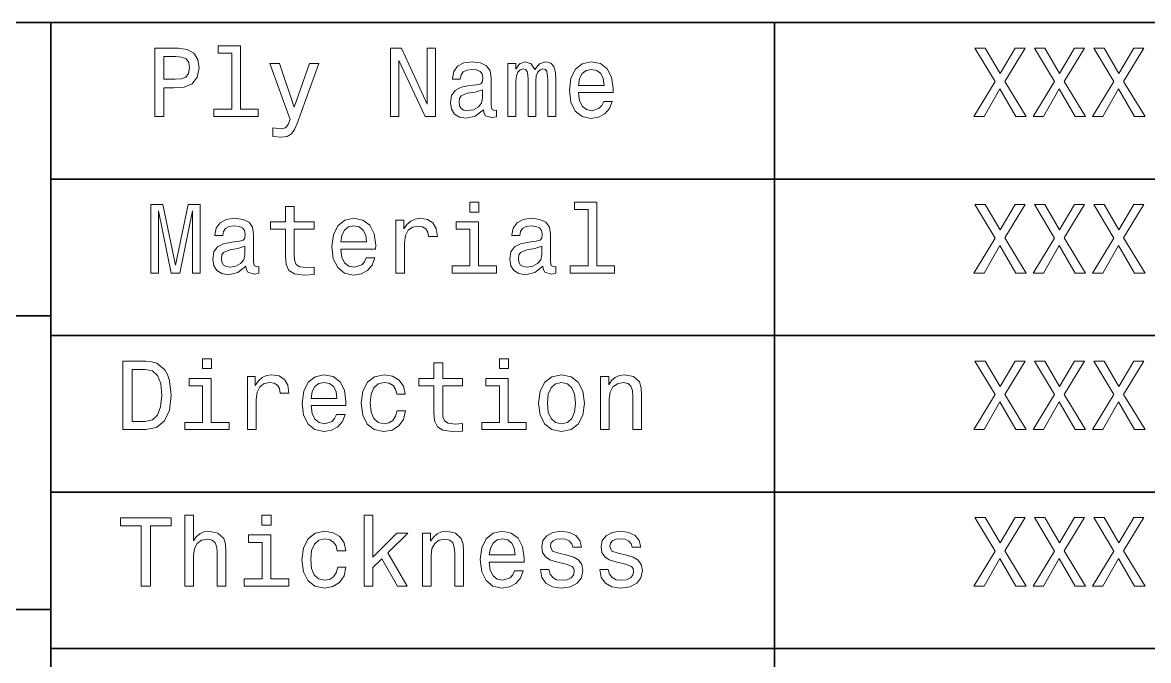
# Model space of a CAD drawing. Extents: x 0 to 400, y 0 to 350.
# Drawn here: x 243.6 to 301.1, y 37.4 to 70 of the extents above; entities that cross this region are included whole.
import ezdxf

# ---------------------------------------------------------------- set-up
doc = ezdxf.new("R2010")
doc.units = 0

msp = doc.modelspace()

# ---------------------------------------------------------------- linework, layer by layer
at = {"color": 7, "lineweight": 35}
for p, q in [((200, 70), (390, 70)), ((245, 14), (245, 70)), ((282, 14), (282, 70)), ((245, 62), (365, 62)), ((200, 55), (245, 55)), ((245, 54), (365, 54)), ((245, 46), (365, 46)), ((200, 40), (245, 40)), ((245, 38), (365, 38))]:
    msp.add_line(p, q, dxfattribs=at)
at = {"color": 7, "lineweight": 13}
for points in [[(250.309799, 65.190201), (250.773773, 65.190201), (250.773773, 66.66787), (251.288193, 66.66787), (251.807648, 66.693085), (252.221191, 66.869598), (252.48848, 67.212532), (252.579254, 67.681557), (252.508652, 68.115273), (252.306915, 68.432999), (251.97406, 68.624641), (251.520172, 68.690201), (250.309799, 68.690201)], [(254.248566, 68.438042), (254.248566, 65.5634), (253.335739, 65.5634), (253.335739, 65.190201), (255.600143, 65.190201), (255.600143, 65.5634), (254.692368, 65.5634), (254.692368, 68.811241), (253.552597, 68.811241), (253.552597, 68.438042)], [(262.368164, 65.190201), (262.786743, 65.190201), (262.786743, 68.059799), (264.128235, 65.190201), (264.667877, 65.190201), (264.667877, 68.690201), (264.244232, 68.690201), (264.244232, 65.820602), (262.917877, 68.690201), (262.368164, 68.690201)], [(292.181549, 65.190201), (292.71109, 65.190201), (293.51297, 66.607346), (294.329956, 65.190201), (294.864563, 65.190201), (293.770172, 66.990631), (294.809082, 68.695244), (294.299713, 68.695244), (293.528107, 67.399132), (292.771606, 68.695244), (292.242065, 68.695244), (293.27594, 66.985588)], [(295.21759, 65.190201), (295.747131, 65.190201), (296.548981, 66.607346), (297.365997, 65.190201), (297.900574, 65.190201), (296.806183, 66.990631), (297.845093, 68.695244), (297.335724, 68.695244), (296.564117, 67.399132), (295.807648, 68.695244), (295.278107, 68.695244), (296.311951, 66.985588)], [(298.253601, 65.190201), (298.783142, 65.190201), (299.585022, 66.607346), (300.402008, 65.190201), (300.936584, 65.190201), (299.842224, 66.990631), (300.881134, 68.695244), (300.371765, 68.695244), (299.600159, 67.399132), (298.843658, 68.695244), (298.314117, 68.695244), (299.347992, 66.985588)], [(251.394089, 68.261528), (251.696686, 68.23127), (251.918594, 68.135445), (252.049713, 67.958931), (252.095108, 67.681557), (252.044678, 67.389046), (251.908508, 67.212532), (251.676514, 67.121758), (251.358795, 67.096542), (250.773773, 67.096542), (250.773773, 68.261528)], [(267.118866, 65.543228), (267.118866, 65.528099), (267.144104, 65.356628), (267.219757, 65.235588), (267.537476, 65.139771), (267.784576, 65.180115), (267.784576, 65.523056), (267.67868, 65.507927), (267.537476, 65.573486), (267.512268, 65.775215), (267.512268, 67.177231), (267.451721, 67.535301), (267.275208, 67.78746), (266.96759, 67.938759), (266.533875, 67.994232), (266.110229, 67.933716), (265.797546, 67.762245), (265.600861, 67.494957), (265.535309, 67.14193), (265.535309, 67.111671), (265.933716, 67.111671), (265.969025, 67.323486), (266.079987, 67.474785), (266.261536, 67.565559), (266.518738, 67.600861), (266.765869, 67.575645), (266.942383, 67.5), (267.048279, 67.368874), (267.083588, 67.187317), (267.063416, 66.975502), (266.982727, 66.869598), (266.780975, 66.81916), (266.40274, 66.778816), (265.969025, 66.688042), (265.661377, 66.526657), (265.479828, 66.274498), (265.424347, 65.901299), (265.474792, 65.568443), (265.631134, 65.321327), (265.883301, 65.164986), (266.231262, 65.109512), (266.700287, 65.215416)], [(268.369598, 65.190201), (268.778107, 65.190201), (268.778107, 67.000717), (268.803314, 67.273056), (268.878967, 67.469742), (268.994965, 67.585732), (269.146271, 67.631126), (269.267303, 67.590775), (269.347992, 67.489914), (269.388336, 67.318443), (269.403473, 67.091499), (269.403473, 65.190201), (269.786743, 65.190201), (269.786743, 67.000717), (269.811951, 67.268013), (269.887604, 67.464699), (270.008636, 67.585732), (270.159943, 67.631126), (270.280975, 67.590775), (270.361664, 67.489914), (270.412109, 67.091499), (270.412109, 65.190201), (270.820618, 65.190201), (270.820618, 67.061241), (270.79538, 67.44957), (270.714691, 67.747116), (270.553314, 67.928673), (270.291077, 67.994232), (269.983429, 67.893372), (269.746399, 67.600861), (269.559814, 67.888329), (269.247131, 67.994232), (268.959656, 67.893372), (268.76297, 67.610947), (268.76297, 67.898415), (268.369598, 67.898415)], [(271.970459, 66.415703), (273.745667, 66.415703), (273.750732, 66.622475), (273.670044, 67.202446), (273.44812, 67.636169), (273.095093, 67.898415), (272.626099, 67.994232), (272.167145, 67.893372), (271.814117, 67.610947), (271.587189, 67.152016), (271.5065, 66.546829), (271.582153, 65.926514), (271.809082, 65.472618), (272.157074, 65.190201), (272.610962, 65.094383), (273.004333, 65.159943), (273.327087, 65.331413), (273.564117, 65.603745), (273.700287, 65.966858), (273.261536, 65.966858), (273.170746, 65.765129), (273.039642, 65.613831), (272.666443, 65.492798), (272.378967, 65.548271), (272.162109, 65.724785), (272.020905, 66.012245), (271.970459, 66.400574)], [(258.222626, 67.898415), (257.445984, 65.669304), (256.684448, 67.898415), (256.200287, 67.898415), (257.229095, 65.038902), (257.138336, 64.786743), (256.997131, 64.615273), (256.760101, 64.559799), (256.351593, 64.610229), (256.351593, 64.181557), (256.780273, 64.141212), (257.087891, 64.181557), (257.304749, 64.307632), (257.46109, 64.524498), (257.59726, 64.842216), (258.696686, 67.898415)], [(271.970459, 66.788902), (272.02594, 67.136887), (272.162109, 67.394089), (272.368896, 67.55043), (272.641205, 67.605904), (272.908508, 67.55043), (273.115265, 67.394089), (273.241364, 67.136887), (273.286743, 66.788902)], [(267.068451, 66.138329), (267.007935, 65.876083), (266.846558, 65.674347), (266.604462, 65.543228), (266.306915, 65.497841), (266.115265, 65.523056), (265.979126, 65.603745), (265.893372, 65.744957), (265.868164, 65.941643), (265.888336, 66.118156), (265.969025, 66.244232), (266.291779, 66.385445), (266.700287, 66.445961), (267.068451, 66.567001)], [(250.113113, 57.190201), (250.50145, 57.190201), (250.50145, 60.367435), (251.157059, 57.190201), (251.590775, 57.190201), (252.241364, 60.367435), (252.241364, 57.190201), (252.634735, 57.190201), (252.634735, 60.690201), (252.019455, 60.690201), (251.373917, 57.603745), (250.733429, 60.690201), (250.113113, 60.690201)], [(256.997131, 59.429394), (256.997131, 58.072765), (257.027374, 57.634007), (257.168579, 57.331409), (257.451019, 57.1549), (257.930115, 57.094379), (258.45462, 57.119595), (258.45462, 57.50288), (258.07132, 57.472622), (257.723358, 57.512966), (257.536743, 57.63905), (257.456055, 57.850864), (257.440918, 58.148415), (257.440918, 59.429394), (258.45462, 59.429394), (258.45462, 59.807636), (257.440918, 59.807636), (257.440918, 60.599422), (256.997131, 60.599422), (256.997131, 59.807636), (256.23056, 59.807636), (256.23056, 59.429394)], [(266.881836, 60.811237), (266.412842, 60.811237), (266.412842, 60.306915), (266.881836, 60.306915)], [(272.464691, 60.438038), (272.464691, 57.5634), (271.55188, 57.5634), (271.55188, 57.190201), (273.816284, 57.190201), (273.816284, 57.5634), (272.908508, 57.5634), (272.908508, 60.811237), (271.768738, 60.811237), (271.768738, 60.438038)], [(292.181549, 57.190201), (292.71109, 57.190201), (293.51297, 58.607349), (294.329956, 57.190201), (294.864563, 57.190201), (293.770172, 58.990635), (294.809082, 60.695244), (294.299713, 60.695244), (293.528107, 59.399136), (292.771606, 60.695244), (292.242065, 60.695244), (293.27594, 58.985588)], [(295.21759, 57.190201), (295.747131, 57.190201), (296.548981, 58.607349), (297.365997, 57.190201), (297.900574, 57.190201), (296.806183, 58.990635), (297.845093, 60.695244), (297.335724, 60.695244), (296.564117, 59.399136), (295.807648, 60.695244), (295.278107, 60.695244), (296.311951, 58.985588)], [(298.253601, 57.190201), (298.783142, 57.190201), (299.585022, 58.607349), (300.402008, 57.190201), (300.936584, 57.190201), (299.842224, 58.990635), (300.881134, 60.695244), (300.371765, 60.695244), (299.600159, 59.399136), (298.843658, 60.695244), (298.314117, 60.695244), (299.347992, 58.985588)], [(254.974792, 57.543228), (254.974792, 57.528095), (255, 57.356628), (255.075653, 57.235588), (255.393372, 57.139767), (255.640488, 57.180115), (255.640488, 57.523052), (255.534592, 57.507923), (255.393372, 57.573486), (255.368164, 57.775215), (255.368164, 59.177231), (255.307648, 59.535301), (255.131134, 59.787464), (254.823486, 59.938759), (254.389771, 59.994236), (253.966141, 59.933716), (253.653458, 59.762245), (253.456772, 59.494957), (253.39122, 59.14193), (253.39122, 59.111671), (253.789627, 59.111671), (253.824936, 59.323486), (253.935883, 59.474785), (254.117432, 59.565559), (254.374649, 59.600864), (254.621765, 59.575649), (254.798279, 59.5), (254.904175, 59.368874), (254.939484, 59.187321), (254.919312, 58.975502), (254.838623, 58.869595), (254.636887, 58.819164), (254.258652, 58.778816), (253.824936, 58.688038), (253.517288, 58.526657), (253.335739, 58.274494), (253.280258, 57.901295), (253.330688, 57.568443), (253.48703, 57.321323), (253.739197, 57.164986), (254.087173, 57.109509), (254.556198, 57.215416)], [(259.826385, 58.415707), (261.601593, 58.415707), (261.606628, 58.622478), (261.52594, 59.20245), (261.304047, 59.636166), (260.951019, 59.898415), (260.481995, 59.994236), (260.023071, 59.893372), (259.670044, 59.61095), (259.443085, 59.152016), (259.362396, 58.546829), (259.438049, 57.926514), (259.664978, 57.472622), (260.01297, 57.190201), (260.466858, 57.094379), (260.860229, 57.159943), (261.183014, 57.331409), (261.420044, 57.603745), (261.556213, 57.966858), (261.117432, 57.966858), (261.026672, 57.765129), (260.895538, 57.613831), (260.522339, 57.492794), (260.234863, 57.548271), (260.018005, 57.724785), (259.876801, 58.012245), (259.826385, 58.400574)], [(262.640503, 57.190201), (263.08429, 57.190201), (263.08429, 58.738472), (263.1297, 59.111671), (263.265869, 59.37896), (263.487762, 59.540344), (263.785309, 59.595821), (264.007202, 59.560516), (264.173645, 59.459652), (264.274506, 59.288185), (264.309814, 59.056194), (264.758636, 59.056194), (264.69812, 59.464695), (264.531708, 59.757202), (264.254333, 59.933716), (263.876099, 59.994236), (263.618866, 59.953888), (263.396973, 59.853024), (263.200287, 59.681557), (263.043945, 59.449566), (263.043945, 59.898415), (262.640503, 59.898415)], [(270.154907, 57.543228), (270.154907, 57.528095), (270.180115, 57.356628), (270.255768, 57.235588), (270.573486, 57.139767), (270.820618, 57.180115), (270.820618, 57.523052), (270.714691, 57.507923), (270.573486, 57.573486), (270.548279, 57.775215), (270.548279, 59.177231), (270.487762, 59.535301), (270.311249, 59.787464), (270.003601, 59.938759), (269.569885, 59.994236), (269.146271, 59.933716), (268.833588, 59.762245), (268.636902, 59.494957), (268.57132, 59.14193), (268.57132, 59.111671), (268.969757, 59.111671), (269.005035, 59.323486), (269.115997, 59.474785), (269.297546, 59.565559), (269.554749, 59.600864), (269.80188, 59.575649), (269.978394, 59.5), (270.08429, 59.368874), (270.119598, 59.187321), (270.099426, 58.975502), (270.018738, 58.869595), (269.817017, 58.819164), (269.438751, 58.778816), (269.005035, 58.688038), (268.697418, 58.526657), (268.515869, 58.274494), (268.460388, 57.901295), (268.510803, 57.568443), (268.667145, 57.321323), (268.919312, 57.164986), (269.267303, 57.109509), (269.736328, 57.215416)], [(259.826385, 58.788902), (259.881836, 59.136887), (260.018005, 59.394093), (260.224792, 59.55043), (260.497131, 59.605907), (260.764404, 59.55043), (260.971191, 59.394093), (261.09726, 59.136887), (261.14267, 58.788902)], [(266.86673, 57.5634), (266.86673, 59.807636), (265.726959, 59.807636), (265.726959, 59.429394), (266.422913, 59.429394), (266.422913, 57.5634), (265.515137, 57.5634), (265.515137, 57.190201), (267.784576, 57.190201), (267.784576, 57.5634)], [(254.924362, 58.138329), (254.863831, 57.87608), (254.702454, 57.674351), (254.460373, 57.543228), (254.162827, 57.497837), (253.971191, 57.523052), (253.835022, 57.603745), (253.749283, 57.744957), (253.72406, 57.941643), (253.744232, 58.118156), (253.824936, 58.244236), (254.147705, 58.385445), (254.556198, 58.445965), (254.924362, 58.567001)], [(270.104462, 58.138329), (270.043945, 57.87608), (269.882568, 57.674351), (269.640503, 57.543228), (269.342957, 57.497837), (269.151306, 57.523052), (269.015137, 57.603745), (268.929413, 57.744957), (268.904175, 57.941643), (268.924347, 58.118156), (269.005035, 58.244236), (269.32782, 58.385445), (269.736328, 58.445965), (270.104462, 58.567001)], [(249.850861, 52.690201), (248.685867, 52.690201), (248.685867, 49.190201), (249.850861, 49.190201), (250.400574, 49.301151), (250.809067, 49.63905), (251.061234, 50.188759), (251.152008, 50.940201), (251.07132, 51.706772), (250.970459, 52.009365), (250.829239, 52.251442), (250.420746, 52.57925), (250.153458, 52.659943)], [(253.219742, 52.811237), (252.750717, 52.811237), (252.750717, 52.306915), (253.219742, 52.306915)], [(264.587158, 51.429394), (264.587158, 50.072765), (264.617432, 49.634007), (264.758636, 49.331409), (265.041077, 49.1549), (265.520172, 49.094379), (266.044678, 49.119595), (266.044678, 49.50288), (265.661377, 49.472622), (265.313385, 49.512966), (265.126801, 49.63905), (265.046112, 49.850864), (265.030975, 50.148415), (265.030975, 51.429394), (266.044678, 51.429394), (266.044678, 51.807636), (265.030975, 51.807636), (265.030975, 52.599422), (264.587158, 52.599422), (264.587158, 51.807636), (263.820587, 51.807636), (263.820587, 51.429394)], [(268.399841, 52.811237), (267.930817, 52.811237), (267.930817, 52.306915), (268.399841, 52.306915)], [(292.181549, 49.190201), (292.71109, 49.190201), (293.51297, 50.607349), (294.329956, 49.190201), (294.864563, 49.190201), (293.770172, 50.990635), (294.809082, 52.695244), (294.299713, 52.695244), (293.528107, 51.399136), (292.771606, 52.695244), (292.242065, 52.695244), (293.27594, 50.985588)], [(295.21759, 49.190201), (295.747131, 49.190201), (296.548981, 50.607349), (297.365997, 49.190201), (297.900574, 49.190201), (296.806183, 50.990635), (297.845093, 52.695244), (297.335724, 52.695244), (296.564117, 51.399136), (295.807648, 52.695244), (295.278107, 52.695244), (296.311951, 50.985588)], [(298.253601, 49.190201), (298.783142, 49.190201), (299.585022, 50.607349), (300.402008, 49.190201), (300.936584, 49.190201), (299.842224, 50.990635), (300.881134, 52.695244), (300.371765, 52.695244), (299.600159, 51.399136), (298.843658, 52.695244), (298.314117, 52.695244), (299.347992, 50.985588)], [(249.815552, 52.271614), (250.198837, 52.195965), (250.46109, 51.963978), (250.617432, 51.55043), (250.667862, 50.940201), (250.612381, 50.350143), (250.456039, 49.9366), (250.188751, 49.68948), (249.815552, 49.608788), (249.154892, 49.608788), (249.154892, 52.271614)], [(253.204605, 49.5634), (253.204605, 51.807636), (252.064835, 51.807636), (252.064835, 51.429394), (252.760803, 51.429394), (252.760803, 49.5634), (251.853027, 49.5634), (251.853027, 49.190201), (254.122467, 49.190201), (254.122467, 49.5634)], [(255.05043, 49.190201), (255.494232, 49.190201), (255.494232, 50.738472), (255.539627, 51.111671), (255.675781, 51.37896), (255.89769, 51.540344), (256.195251, 51.595821), (256.417145, 51.560516), (256.583557, 51.459652), (256.684448, 51.288185), (256.719727, 51.056194), (257.168579, 51.056194), (257.108063, 51.464695), (256.94165, 51.757202), (256.664246, 51.933716), (256.286011, 51.994236), (256.028809, 51.953888), (255.806915, 51.853024), (255.610229, 51.681557), (255.453888, 51.449566), (255.453888, 51.898415), (255.05043, 51.898415)], [(258.30835, 50.415707), (260.083557, 50.415707), (260.088623, 50.622478), (260.007935, 51.20245), (259.786011, 51.636166), (259.432983, 51.898415), (258.963959, 51.994236), (258.505035, 51.893372), (258.152008, 51.61095), (257.925079, 51.152016), (257.84436, 50.546829), (257.920013, 49.926514), (258.146973, 49.472622), (258.494965, 49.190201), (258.948853, 49.094379), (259.342224, 49.159943), (259.664978, 49.331409), (259.902008, 49.603745), (260.038177, 49.966858), (259.599426, 49.966858), (259.508636, 49.765129), (259.377502, 49.613831), (259.004303, 49.492794), (258.716858, 49.548271), (258.5, 49.724785), (258.358795, 50.012245), (258.30835, 50.400574)], [(262.680817, 51.000721), (263.119598, 51.000721), (263.028809, 51.404179), (262.811951, 51.721901), (262.47406, 51.918587), (262.035309, 51.994236), (261.551147, 51.893372), (261.182983, 51.61095), (260.950989, 51.152016), (260.8703, 50.536743), (260.945953, 49.926514), (261.172913, 49.472622), (261.530975, 49.190201), (262.020172, 49.094379), (262.453888, 49.170029), (262.791779, 49.381844), (263.023773, 49.714695), (263.124634, 50.158501), (262.700989, 50.158501), (262.625366, 49.87608), (262.484131, 49.664265), (262.28241, 49.533142), (262.035309, 49.492794), (261.727661, 49.558357), (261.505768, 49.760086), (261.369598, 50.087894), (261.324188, 50.551872), (261.369598, 51.005764), (261.510803, 51.333572), (261.737732, 51.535301), (262.035309, 51.605907), (262.297546, 51.560516), (262.494232, 51.444523), (262.625366, 51.25288)], [(268.384735, 49.5634), (268.384735, 51.807636), (267.244965, 51.807636), (267.244965, 51.429394), (267.940918, 51.429394), (267.940918, 49.5634), (267.033142, 49.5634), (267.033142, 49.190201), (269.302582, 49.190201), (269.302582, 49.5634)], [(269.932983, 50.541786), (270.013672, 49.926514), (270.245667, 49.472622), (270.613831, 49.190201), (271.108063, 49.094379), (271.59726, 49.190201), (271.965424, 49.467579), (272.197388, 49.921471), (272.283142, 50.541786), (272.197388, 51.157059), (271.965424, 51.615993), (271.59726, 51.893372), (271.108063, 51.994236), (270.613831, 51.893372), (270.245667, 51.61095), (270.013672, 51.157059)], [(273.100128, 49.190201), (273.543945, 49.190201), (273.543945, 50.753601), (273.589325, 51.111671), (273.735596, 51.373917), (273.962524, 51.535301), (274.265137, 51.595821), (274.507202, 51.545387), (274.658508, 51.409222), (274.734131, 51.182274), (274.759369, 50.879681), (274.759369, 49.190201), (275.203156, 49.190201), (275.203156, 50.970459), (275.182983, 51.328529), (275.092224, 51.62608), (274.794678, 51.898415), (274.330688, 51.994236), (274.073486, 51.958931), (273.856628, 51.863113), (273.670013, 51.701729), (273.523773, 51.484871), (273.523773, 51.898415), (273.100128, 51.898415)], [(258.30835, 50.788902), (258.363831, 51.136887), (258.5, 51.394093), (258.706757, 51.55043), (258.979095, 51.605907), (259.246399, 51.55043), (259.453156, 51.394093), (259.579254, 51.136887), (259.624634, 50.788902)], [(270.386871, 50.546829), (270.432281, 51.000721), (270.573486, 51.328529), (270.800415, 51.530258), (271.108063, 51.600864), (271.410645, 51.530258), (271.637604, 51.333572), (271.778809, 51.000721), (271.829254, 50.546829), (271.778809, 50.087894), (271.637604, 49.755043), (271.410645, 49.553314), (271.108063, 49.487751), (270.800415, 49.553314), (270.573486, 49.755043), (270.432281, 50.087894)], [(249.623917, 41.190201), (250.087891, 41.190201), (250.087891, 44.266571), (251.146973, 44.266571), (251.146973, 44.690201), (248.559799, 44.690201), (248.559799, 44.266571), (249.623917, 44.266571)], [(251.847977, 41.190201), (252.291779, 41.190201), (252.291779, 42.753601), (252.337173, 43.111671), (252.483429, 43.373917), (252.710373, 43.535301), (253.01297, 43.595821), (253.255035, 43.545387), (253.406342, 43.409222), (253.481979, 43.182274), (253.507202, 42.879681), (253.507202, 41.190201), (253.951004, 41.190201), (253.951004, 42.970459), (253.930832, 43.328529), (253.840057, 43.62608), (253.542496, 43.898415), (253.078522, 43.994236), (252.82637, 43.958931), (252.609497, 43.863113), (252.427948, 43.711815), (252.291779, 43.505043), (252.291779, 44.811237), (251.847977, 44.811237)], [(256.255768, 44.811237), (255.786743, 44.811237), (255.786743, 44.306915), (256.255768, 44.306915)], [(261.016571, 41.190201), (261.460358, 41.190201), (261.460358, 42.143372), (261.924347, 42.592216), (262.721191, 41.190201), (263.220459, 41.190201), (262.226929, 42.899857), (263.245667, 43.898415), (262.685883, 43.898415), (261.460358, 42.677952), (261.460358, 44.811237), (261.016571, 44.811237)], [(292.181549, 41.190201), (292.71109, 41.190201), (293.51297, 42.607349), (294.329956, 41.190201), (294.864563, 41.190201), (293.770172, 42.990635), (294.809082, 44.695244), (294.299713, 44.695244), (293.528107, 43.399136), (292.771606, 44.695244), (292.242065, 44.695244), (293.27594, 42.985588)], [(295.21759, 41.190201), (295.747131, 41.190201), (296.548981, 42.607349), (297.365997, 41.190201), (297.900574, 41.190201), (296.806183, 42.990635), (297.845093, 44.695244), (297.335724, 44.695244), (296.564117, 43.399136), (295.807648, 44.695244), (295.278107, 44.695244), (296.311951, 42.985588)], [(298.253601, 41.190201), (298.783142, 41.190201), (299.585022, 42.607349), (300.402008, 41.190201), (300.936584, 41.190201), (299.842224, 42.990635), (300.881134, 44.695244), (300.371765, 44.695244), (299.600159, 43.399136), (298.843658, 44.695244), (298.314117, 44.695244), (299.347992, 42.985588)], [(256.240631, 41.5634), (256.240631, 43.807636), (255.100861, 43.807636), (255.100861, 43.429394), (255.796829, 43.429394), (255.796829, 41.5634), (254.889038, 41.5634), (254.889038, 41.190201), (257.158508, 41.190201), (257.158508, 41.5634)], [(259.644806, 43.000721), (260.083557, 43.000721), (259.992798, 43.404179), (259.77594, 43.721901), (259.438049, 43.918587), (258.999268, 43.994236), (258.515137, 43.893372), (258.146973, 43.61095), (257.914978, 43.152016), (257.83429, 42.536743), (257.909943, 41.926514), (258.136871, 41.472622), (258.494965, 41.190201), (258.984131, 41.094379), (259.417847, 41.170029), (259.755768, 41.381844), (259.987732, 41.714695), (260.088623, 42.158501), (259.664978, 42.158501), (259.589325, 41.87608), (259.44812, 41.664265), (259.246399, 41.533142), (258.999268, 41.492794), (258.69165, 41.558357), (258.469727, 41.760086), (258.333557, 42.087894), (258.288177, 42.551872), (258.333557, 43.005764), (258.474792, 43.333572), (258.701721, 43.535301), (258.999268, 43.605907), (259.261536, 43.560516), (259.458221, 43.444523), (259.589325, 43.25288)], [(263.992065, 41.190201), (264.435883, 41.190201), (264.435883, 42.753601), (264.481262, 43.111671), (264.627502, 43.373917), (264.854462, 43.535301), (265.157043, 43.595821), (265.399139, 43.545387), (265.550415, 43.409222), (265.626068, 43.182274), (265.651306, 42.879681), (265.651306, 41.190201), (266.095093, 41.190201), (266.095093, 42.970459), (266.074921, 43.328529), (265.984131, 43.62608), (265.686584, 43.898415), (265.222626, 43.994236), (264.965424, 43.958931), (264.748566, 43.863113), (264.561951, 43.701729), (264.41571, 43.484871), (264.41571, 43.898415), (263.992065, 43.898415)], [(267.416412, 42.415707), (269.19165, 42.415707), (269.196686, 42.622478), (269.115997, 43.20245), (268.894073, 43.636166), (268.541077, 43.898415), (268.072052, 43.994236), (267.613098, 43.893372), (267.260071, 43.61095), (267.033142, 43.152016), (266.952454, 42.546829), (267.028107, 41.926514), (267.255035, 41.472622), (267.603027, 41.190201), (268.056915, 41.094379), (268.450287, 41.159943), (268.773041, 41.331409), (269.010071, 41.603745), (269.14624, 41.966858), (268.707489, 41.966858), (268.616699, 41.765129), (268.485596, 41.613831), (268.112396, 41.492794), (267.824921, 41.548271), (267.608063, 41.724785), (267.466858, 42.012245), (267.416412, 42.400574)], [(271.390472, 42.76873), (270.961823, 42.869595), (270.644104, 42.985588), (270.538177, 43.222622), (270.568451, 43.38905), (270.674347, 43.510086), (270.845825, 43.585735), (271.092926, 43.615993), (271.329956, 43.585735), (271.516571, 43.494957), (271.637604, 43.358788), (271.688049, 43.177231), (272.121765, 43.177231), (272.121765, 43.187321), (272.046112, 43.515129), (271.839325, 43.772335), (271.516571, 43.933716), (271.092926, 43.994236), (270.664246, 43.933716), (270.351593, 43.767288), (270.154907, 43.520172), (270.09436, 43.207493), (270.139771, 42.9049), (270.280975, 42.693081), (270.51297, 42.541786), (270.850861, 42.435879), (271.345093, 42.314842), (271.647705, 42.188759), (271.728394, 42.087894), (271.758636, 41.9366), (271.713257, 41.75), (271.592224, 41.608788), (271.395538, 41.518009), (271.13327, 41.487751), (270.855896, 41.518009), (270.654175, 41.623917), (270.518005, 41.795387), (270.462524, 42.032421), (270.033844, 42.032421), (270.104462, 41.628963), (270.311249, 41.336456), (270.639038, 41.159943), (271.092926, 41.094379), (271.566986, 41.159943), (271.914978, 41.336456), (272.126801, 41.618874), (272.202454, 41.98703), (272.146973, 42.304752), (271.990631, 42.521614), (271.733429, 42.662823)], [(274.426514, 42.76873), (273.997833, 42.869595), (273.680115, 42.985588), (273.574219, 43.222622), (273.604462, 43.38905), (273.710358, 43.510086), (273.881836, 43.585735), (274.128967, 43.615993), (274.365997, 43.585735), (274.552582, 43.494957), (274.673615, 43.358788), (274.72406, 43.177231), (275.157776, 43.177231), (275.157776, 43.187321), (275.082123, 43.515129), (274.875366, 43.772335), (274.552582, 43.933716), (274.128967, 43.994236), (273.700287, 43.933716), (273.387604, 43.767288), (273.190918, 43.520172), (273.130402, 43.207493), (273.175781, 42.9049), (273.316986, 42.693081), (273.548981, 42.541786), (273.886871, 42.435879), (274.381104, 42.314842), (274.683716, 42.188759), (274.764404, 42.087894), (274.794678, 41.9366), (274.749268, 41.75), (274.628235, 41.608788), (274.431549, 41.518009), (274.169312, 41.487751), (273.891937, 41.518009), (273.690186, 41.623917), (273.554016, 41.795387), (273.498566, 42.032421), (273.069885, 42.032421), (273.140472, 41.628963), (273.34726, 41.336456), (273.675079, 41.159943), (274.128967, 41.094379), (274.603027, 41.159943), (274.950989, 41.336456), (275.162811, 41.618874), (275.238464, 41.98703), (275.182983, 42.304752), (275.026642, 42.521614), (274.76944, 42.662823)], [(267.416412, 42.788902), (267.471893, 43.136887), (267.608063, 43.394093), (267.81485, 43.55043), (268.087158, 43.605907), (268.354462, 43.55043), (268.561218, 43.394093), (268.687317, 43.136887), (268.732697, 42.788902)]]:
    msp.add_lwpolyline(points, close=True, dxfattribs=at)

doc.saveas('drawing.dxf')
